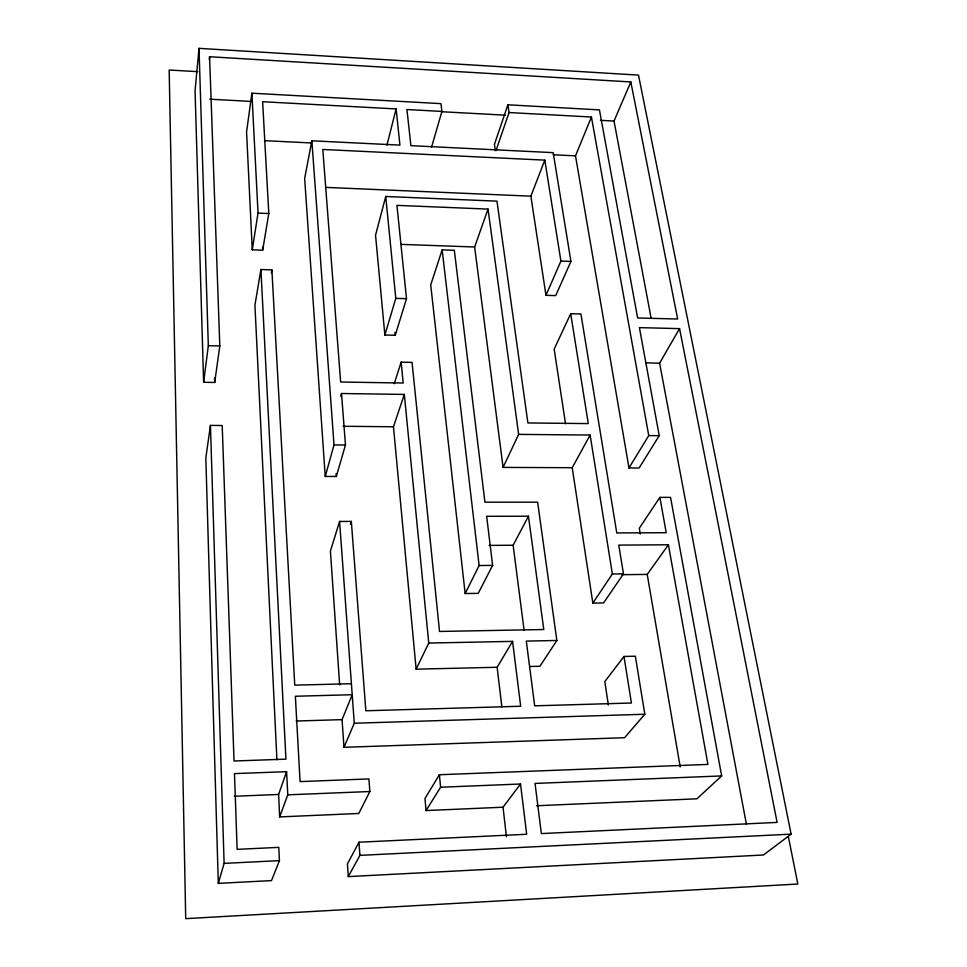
<?xml version="1.0" encoding="UTF-8"?>
<svg xmlns="http://www.w3.org/2000/svg" width="967" height="967" viewBox="0 0 967 967"><rect width="100%" height="100%" fill="white"/><g stroke="black" fill="none" stroke-linecap="round" stroke-linejoin="round"><path stroke-width="1.45" d="M520.536 784.007L503.021 807.215L426.084 810.564L440.614 787.223L520.536 784.007L526.664 834.267L358.987 842.209L347.419 863.918L348.277 876.61L763.471 854.997L791.127 834.146L638.498 75.112L199.009 48.35L195.068 90.753L203.614 382.279L214.698 382.461L219.811 345.944L209.585 56.739L630.822 81.953L677.662 319.013L637.628 317.974L599.443 109.887L507.905 104.799L494.439 144.337L495.334 150.683M209.283 59.652L209.585 56.739M203.614 382.279L208.328 345.702L199.009 48.35M431.5 147.359L441.919 111.423L440.964 103.638L251.891 93.195L246.561 131.971L252.266 249.824L262.686 250.187L268.79 213.538L262.625 101.716L396.107 108.933L399.939 145.123L311.858 140.795L304.653 178.46L325.25 476.453L336.323 476.477L345.461 445.013L341.52 393.509L404.315 394.427L428.756 643.055L416.136 669.176L497.135 667.266L512.583 641.375L428.756 643.055M351.408 683.717L294.754 685.156L271.884 269.866L260.909 269.515L285.942 759.155L234.026 761.005L222.205 425.516L210.443 425.395L205.826 457.911L218.3 883.367L271.497 880.599L279.427 860.642L278.786 847.37L237.133 849.352L234.473 773.612L286.583 771.678L287.767 794.838L279.681 816.91L358.781 813.477L369.865 791.526L368.91 778.931L300.072 781.602L295.37 696.252L352.206 694.717L342.064 719.629L343.974 747.31L624.573 737.712L644.82 714.25L635.355 656.206L623.993 656.46L604.798 681.578L608.352 704.931M252.266 249.824L258.032 213.115L251.891 93.195M260.909 269.515L254.937 305.149L276.925 759.76M271.364 272.827L271.884 269.866M386.933 145.171L396.107 108.933M536.48 805.765L696.917 798.802L721.66 775.921L670.542 497.376L659.869 497.376L666.227 532.708L616.777 532.95L580.937 313.997L570.699 313.719L588.287 423.594L527.897 422.954L496.953 201.148L385.736 196.482L375.547 235.199L384.878 335.029L395.249 335.271L406.503 298.682L396.941 205.367L488.033 209.09L518.638 434.388L503.082 467.399L572.222 467.702L590.124 435.041L518.638 434.388M340.747 396.349L341.52 393.509M325.25 476.453L334.014 444.929L311.858 140.795M218.3 883.367L224.114 863.374L210.443 425.395M384.878 335.029L395.793 298.38L385.736 196.482M512.583 641.375L520.681 706.248L365.852 710.781L351.323 521.418L339.586 521.455L330.412 551.105L339.659 684.902M394.21 383.742L401.148 362.178L412.063 362.395L439.538 631.451L543.792 629.529L528.453 516.209L486.655 516.305L492.626 565.405L478.206 593.363L465.151 593.533L430.714 284.951L442.137 249.873L454.321 250.308L484.938 502.199L537.628 502.175L556.859 640.48L539.949 666.251L529.614 666.493M350.417 524.235L351.323 521.418M416.136 669.176L393.46 426.773L404.315 394.427M495.998 150.538L509.053 112.535L507.905 104.799M279.681 816.91L278.605 794.475L286.583 771.678M503.082 467.399L474.628 246.984L488.033 209.09M441.919 111.423L406.926 109.525L410.902 145.654L553.184 152.653L570.929 261.404L555.711 295.6L545.968 295.31L530.871 196.168L544.796 160.135L322.797 149.462L340.638 382.013L403.203 383.029L401.148 362.178M721.66 775.921L535.029 783.427L541.363 833.578L777.117 822.409L679.559 328.623L639.405 327.632L659.228 435.67L639.114 468.004L628.973 467.955L575.498 155.856L591.429 117.019L509.053 112.535M343.974 747.31L354.285 723.231L339.586 521.455M651.129 318.191L614.021 121.056L630.822 81.953M545.968 295.31L560.908 261.066L544.796 160.135M570.699 313.719L554.164 349.135L565.526 423.715M465.151 593.533L479.124 565.538L442.137 249.873M524.102 630.279L513.126 545.243L528.453 516.209M348.277 876.61L359.929 855.36L358.987 842.209M746.427 824.392L659.603 363.169L679.559 328.623M572.222 467.702L592.844 603.082L603.577 602.924L623.473 573.878L618.759 545.11L668.402 544.784L707.929 764.413L439.393 774.736L424.972 798.488L426.084 810.564M628.973 467.955L648.748 435.585L591.429 117.019M659.869 497.376L639.308 528.236L640.287 533.965M592.844 603.082L612.365 573.987L590.124 435.041M680.212 766.952L647.213 574.41L668.402 544.784M359.929 855.36L791.127 834.146M224.114 863.374L279.427 860.642M234.328 796.264L278.605 794.475M287.767 794.838L369.865 791.526M296.144 721.031L342.064 719.629M354.285 723.231L644.82 714.25M556.859 640.48L526.302 641.097L534.678 705.837L631.427 703.009L623.993 656.46M612.365 573.987L623.473 573.878M621.721 574.688L647.213 574.41M479.124 565.538L492.626 565.405M489.145 545.4L513.126 545.243M334.014 444.929L345.461 445.013M343.043 426.266L393.46 426.773M648.748 435.585L659.228 435.67M646.125 362.903L659.603 363.169M208.328 345.702L219.811 345.944M395.793 298.38L406.503 298.682M560.908 261.066L570.929 261.404M401.317 244.385L474.628 246.984M258.032 213.115L268.79 213.538M325.794 187.38L530.871 196.168M264.499 140.662L311.217 142.947M553.281 154.768L575.498 155.856M209.827 99.19L250.55 101.39M442.088 111.749L505.427 115.182M600.447 120.319L614.021 121.056M197.764 71.667L169.165 70.011L185.712 918.65L797.835 884.019L788.371 836.697M497.135 667.266L501.849 706.853M503.021 807.215L506.442 836.673M439.393 774.736L440.614 787.223M394.947 332.273L395.249 335.271M336.117 473.528L336.323 476.477M262.528 247.177L262.686 250.187M214.553 377.928L214.698 382.461"/></g></svg>
